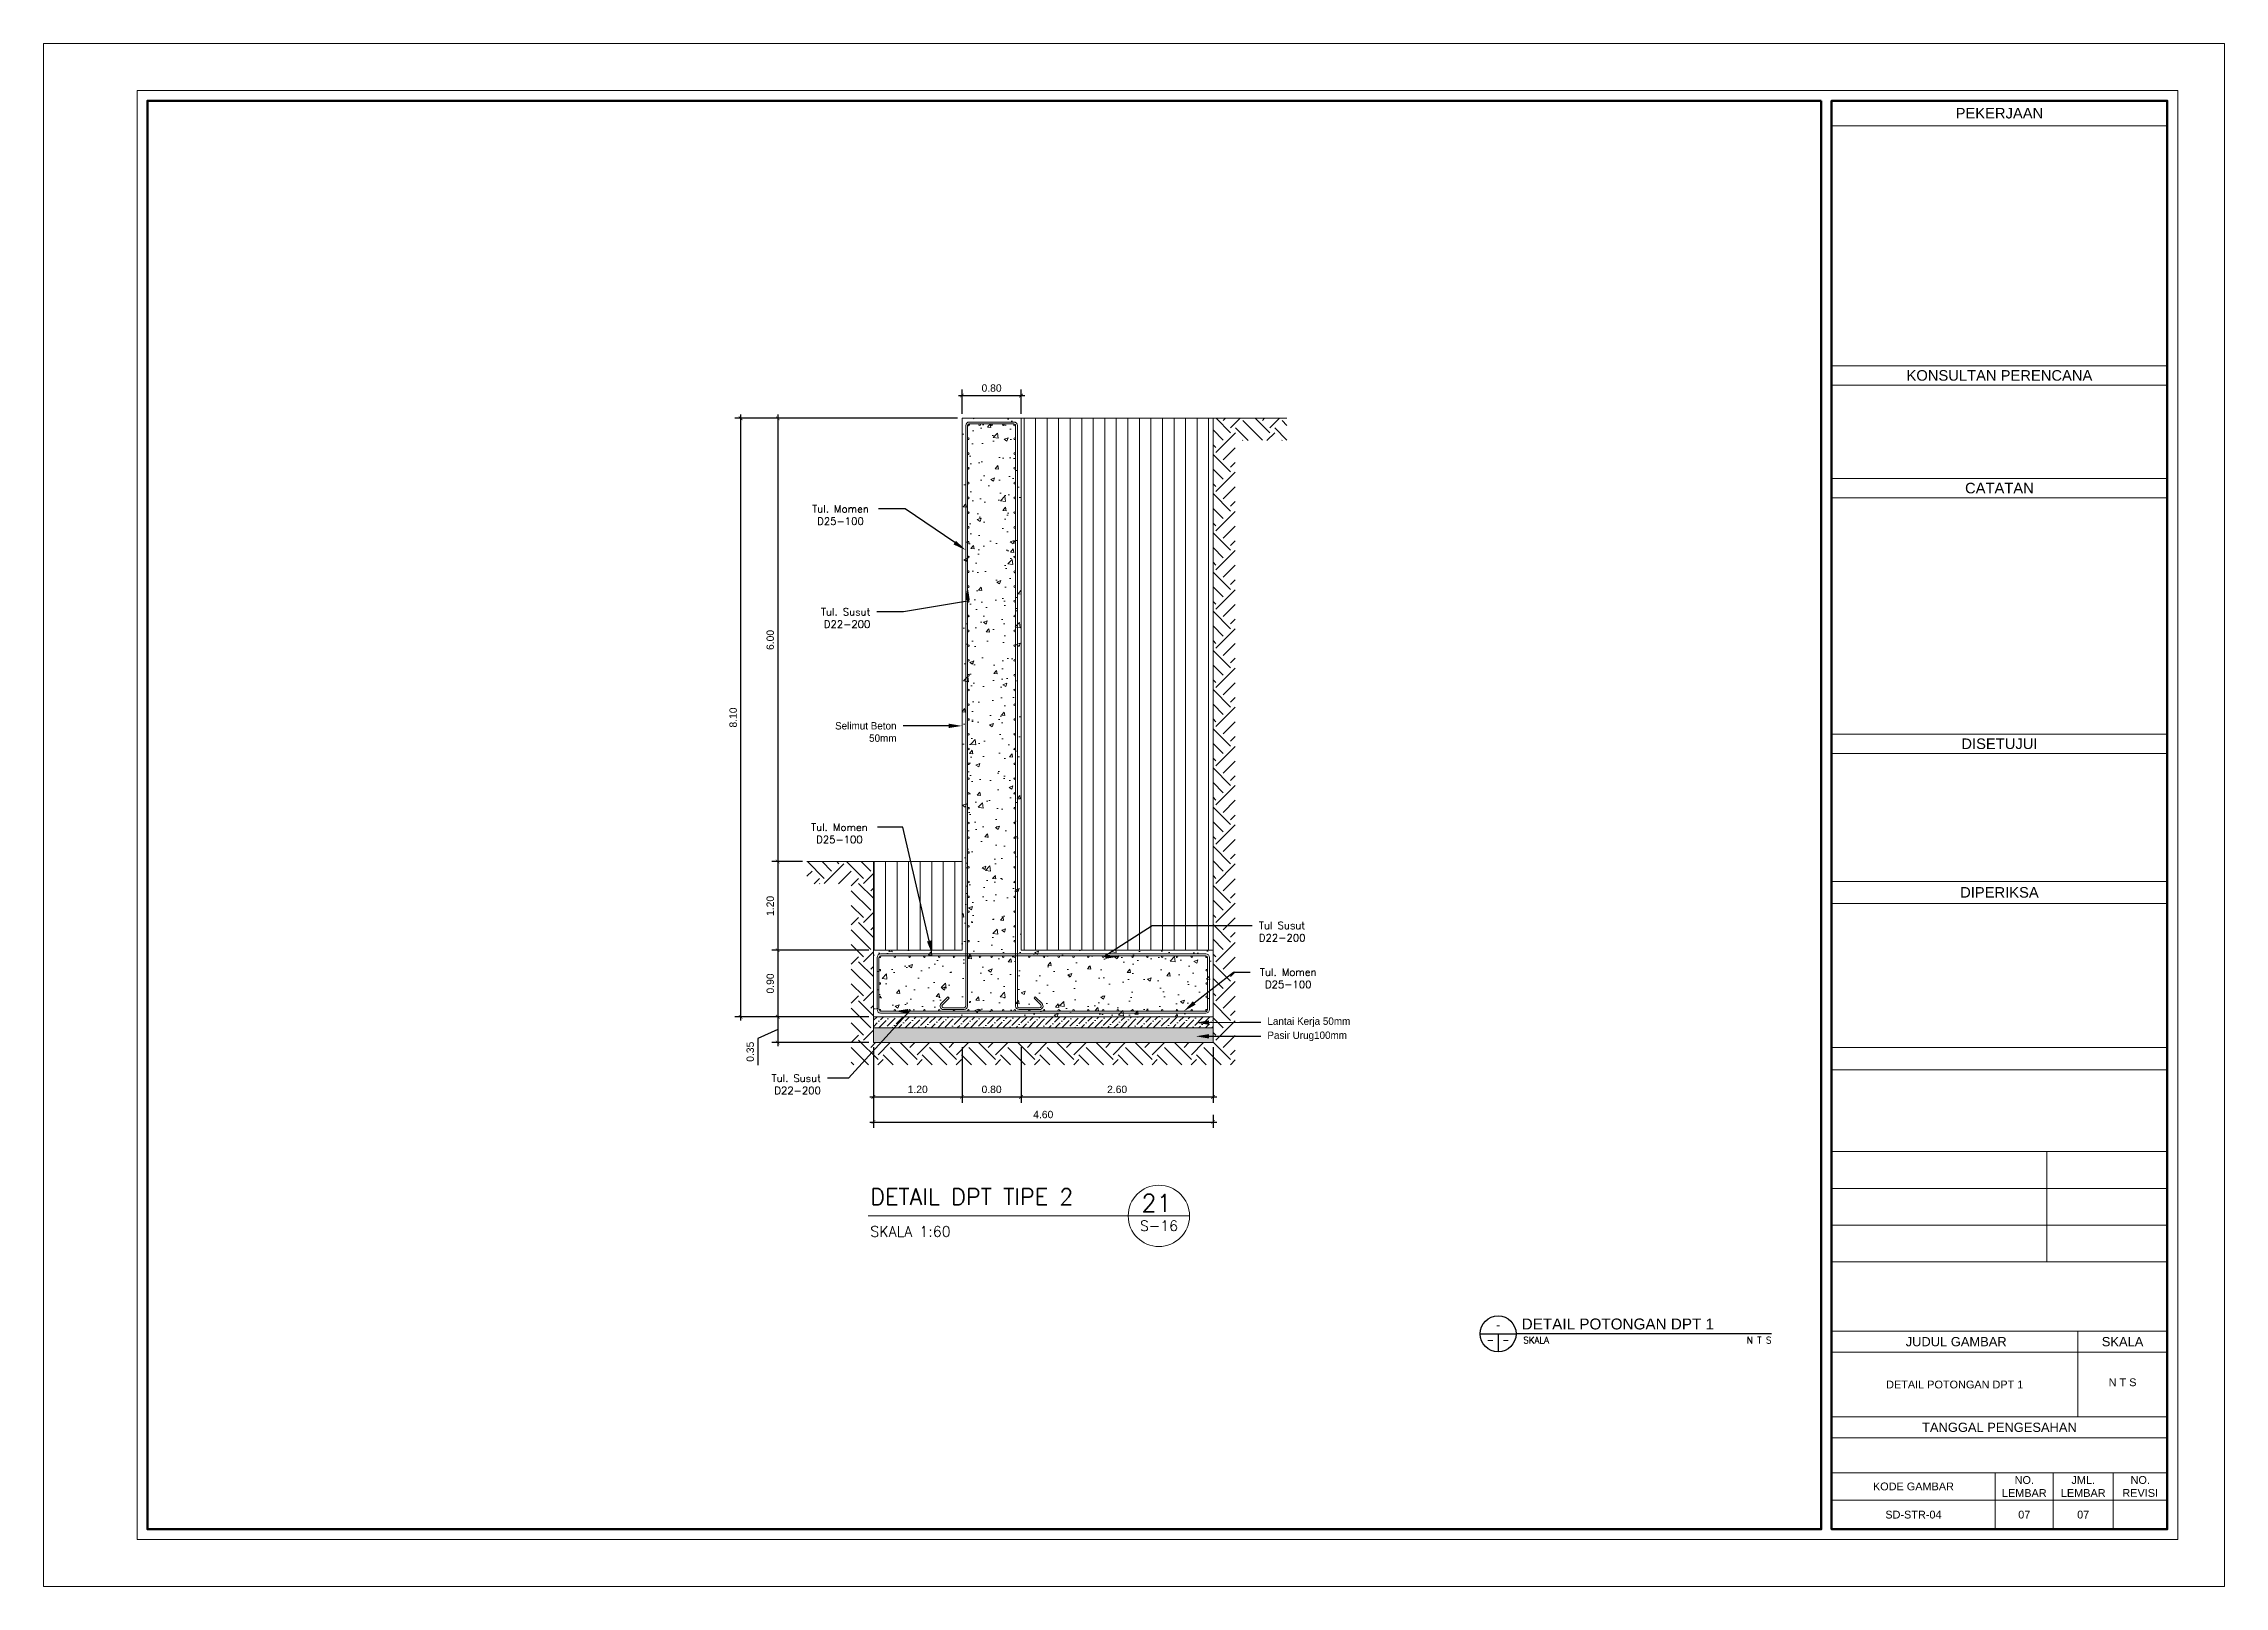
# Model space of a CAD drawing. Header units: metres. Extents: x 82 to 301, y 10 to 179.
# Drawn here: x 81.99 to 111.52, y 10.18 to 31.06 of the extents above.
import ezdxf
from ezdxf import colors
from ezdxf.entities.mleader import LeaderData, LeaderLine
from ezdxf.enums import TextEntityAlignment as Align
from ezdxf.math import Vec2, Vec3

# ---------------------------------------------------------------- set-up
doc = ezdxf.new("R2010")
doc.units = ezdxf.units.M
doc.header["$MEASUREMENT"] = 0
for name, color, linetype, lineweight in [('A-STRT-Cstruktur', 4, 'Continuous', 15), ('DPT', 30, 'Continuous', 0), ('GALIAN TIMBUNAN', 6, 'Continuous', 0), ('NOTASI', 7, 'Continuous', 0)]:
    doc.layers.add(name, color=color, linetype=linetype, lineweight=lineweight)
for name, color, linetype in [('KOP', 7, 'Continuous'), ('LANTAI KERJA', 3, 'Continuous'), ('TULANGAN', 2, 'Continuous')]:
    doc.layers.add(name, color=color, linetype=linetype)
doc.styles.add('DIM', font='simplex.shx', dxfattribs={"height": 0.175})
doc.styles.add('JUDUL', font='arial.ttf', dxfattribs={"height": 300})
doc.styles.add('NOTASI DPT 1', font='GOTHIC.TTF')
doc.styles.add('NOTASI EMBUNG 1', font='romans.shx')
doc.styles.add('ROMANS', font='ROMANS.shx', dxfattribs={"height": 0.22})
doc.styles.add('SIM', font='SIMPLEX.shx', dxfattribs={"height": 0.175})
doc.styles.get("Standard").update_dxf_attribs({"font": 'arial.ttf'})
doc.dimstyles.new('DIMENSI DPT BETON', dxfattribs={"dimtxt": 0.1, "dimasz": 0.05, "dimexe": 0.08, "dimexo": 0.0625, "dimgap": 0.05, "dimtad": 1, "dimzin": 0, "dimdsep": 46, "dimtxsty": 'Standard', "dimblk": 'ARCHTICK', "dimcen": 0.09, "dimdle": 0.05, "dimadec": 0, "dimazin": 0, "dimtfac": 1, "dimtofl": 0, "dimtmove": 0, "dimatfit": 3, "dimfxl": 1, "dimtolj": 1, "dimtzin": 0, "dimarcsym": 0})
pattern_1 = [(90, (-162.85693, -29.29328), (-0.15625, 0), [])]

# ---------------------------------------------------------------- blocks, each defined once
blk = doc.blocks.new('_ArchTick')
at = {"color": 0, "linetype": 'ByBlock', "const_width": 0.15}
blk.add_lwpolyline([(-0.5, -0.5), (0.5, 0.5)], dxfattribs=at)
blk = doc.blocks.new('*D9')
at = {"color": 0, "lineweight": -2, "transparency": 16777216}
for p, q in [((94.367, 25.991), (91.853, 25.991)), ((91.933, 26.041), (91.933, 19.941)), ((92.267, 19.991), (91.853, 19.991))]:
    blk.add_line(p, q, dxfattribs=at)
at = {"layer": 'Defpoints', "color": 0, "transparency": 16777216}
for p in [(94.429, 25.991), (91.933, 19.991), (92.329, 19.991)]:
    blk.add_point(p, dxfattribs=at)
at = {"color": 0, "lineweight": -2, "transparency": 16777216, "xscale": 0.05, "yscale": 0.05, "zscale": 0.05}
for p, rotation in [((91.933, 25.991), 90), ((91.933, 19.991), 270)]:
    blk.add_blockref('_ArchTick', p, dxfattribs=dict(at, rotation=rotation))
at = {"color": 0, "lineweight": 9, "transparency": 16777216, "insert": (91.832, 22.991), "char_height": 0.1, "attachment_point": 5, "rotation": 90}
blk.add_mtext('\\A1;6.00', dxfattribs=at)
blk = doc.blocks.new('*D10')
at = {"color": 0, "lineweight": -2, "transparency": 16777216}
for p, q in [((92.267, 19.991), (91.853, 19.991)), ((91.933, 20.041), (91.933, 18.741)), ((93.167, 18.791), (91.853, 18.791))]:
    blk.add_line(p, q, dxfattribs=at)
at = {"layer": 'Defpoints', "color": 0, "transparency": 16777216}
for p in [(92.329, 19.991), (91.933, 18.791), (93.229, 18.791)]:
    blk.add_point(p, dxfattribs=at)
at = {"color": 0, "lineweight": -2, "transparency": 16777216, "xscale": 0.05, "yscale": 0.05, "zscale": 0.05}
for p, rotation in [((91.933, 19.991), 90), ((91.933, 18.791), 270)]:
    blk.add_blockref('_ArchTick', p, dxfattribs=dict(at, rotation=rotation))
at = {"color": 0, "lineweight": 9, "transparency": 16777216, "insert": (91.832, 19.391), "char_height": 0.1, "attachment_point": 5, "rotation": 90}
blk.add_mtext('\\A1;1.20', dxfattribs=at)
blk = doc.blocks.new('*D11')
at = {"color": 0, "lineweight": -2, "transparency": 16777216}
for p, q in [((93.167, 18.791), (91.853, 18.791)), ((91.933, 18.841), (91.933, 17.841)), ((93.167, 17.891), (91.853, 17.891))]:
    blk.add_line(p, q, dxfattribs=at)
at = {"layer": 'Defpoints', "color": 0, "transparency": 16777216}
for p in [(93.229, 18.791), (91.933, 17.891), (93.229, 17.891)]:
    blk.add_point(p, dxfattribs=at)
at = {"color": 0, "lineweight": -2, "transparency": 16777216, "xscale": 0.05, "yscale": 0.05, "zscale": 0.05}
for p, rotation in [((91.933, 18.791), 90), ((91.933, 17.891), 270)]:
    blk.add_blockref('_ArchTick', p, dxfattribs=dict(at, rotation=rotation))
at = {"color": 0, "lineweight": 9, "transparency": 16777216, "insert": (91.832, 18.341), "char_height": 0.1, "attachment_point": 5, "rotation": 90}
blk.add_mtext('\\A1;0.90', dxfattribs=at)
blk = doc.blocks.new('*D12')
at = {"color": 0, "lineweight": -2, "transparency": 16777216}
for p, q in [((93.167, 17.891), (91.853, 17.891)), ((91.933, 17.941), (91.933, 17.491)), ((91.933, 17.716), (91.662, 17.597)), ((91.662, 17.597), (91.662, 17.237)), ((93.167, 17.541), (91.853, 17.541))]:
    blk.add_line(p, q, dxfattribs=at)
at = {"layer": 'Defpoints', "color": 0, "transparency": 16777216}
for p in [(93.229, 17.891), (91.933, 17.541), (93.229, 17.541)]:
    blk.add_point(p, dxfattribs=at)
at = {"color": 0, "lineweight": -2, "transparency": 16777216, "xscale": 0.05, "yscale": 0.05, "zscale": 0.05}
for p, rotation in [((91.933, 17.891), 90), ((91.933, 17.541), 270)]:
    blk.add_blockref('_ArchTick', p, dxfattribs=dict(at, rotation=rotation))
at = {"color": 0, "lineweight": 9, "transparency": 16777216, "insert": (91.561, 17.417), "char_height": 0.1, "attachment_point": 5, "rotation": 90}
blk.add_mtext('\\A1;0.35', dxfattribs=at)
blk = doc.blocks.new('*D3')
at = {"color": 0, "lineweight": -2, "transparency": 16777216}
for p, q in [((91.87, 25.991), (91.351, 25.991)), ((91.431, 26.041), (91.431, 17.841)), ((91.87, 17.891), (91.351, 17.891))]:
    blk.add_line(p, q, dxfattribs=at)
at = {"layer": 'Defpoints', "color": 0, "transparency": 16777216}
for p in [(91.933, 25.991), (91.431, 17.891), (91.933, 17.891)]:
    blk.add_point(p, dxfattribs=at)
at = {"color": 0, "lineweight": -2, "transparency": 16777216, "xscale": 0.05, "yscale": 0.05, "zscale": 0.05}
for p, rotation in [((91.431, 25.991), 90), ((91.431, 17.891), 270)]:
    blk.add_blockref('_ArchTick', p, dxfattribs=dict(at, rotation=rotation))
at = {"color": 0, "lineweight": 9, "transparency": 16777216, "insert": (91.33, 21.941), "char_height": 0.1, "attachment_point": 5, "rotation": 90}
blk.add_mtext('\\A1;8.10', dxfattribs=at)
blk = doc.blocks.new('*D4')
at = {"color": 0, "lineweight": -2, "transparency": 16777216}
for p, q in [((93.229, 17.478), (93.229, 16.726)), ((94.429, 17.478), (94.429, 16.726)), ((93.179, 16.806), (94.479, 16.806))]:
    blk.add_line(p, q, dxfattribs=at)
at = {"layer": 'Defpoints', "color": 0, "transparency": 16777216}
for p in [(93.229, 17.541), (94.429, 17.541), (94.429, 16.806)]:
    blk.add_point(p, dxfattribs=at)
at = {"color": 0, "lineweight": -2, "transparency": 16777216, "xscale": 0.05, "yscale": 0.05, "zscale": 0.05, "rotation": 180}
blk.add_blockref('_ArchTick', (93.229, 16.806), dxfattribs=at)
at = {"color": 0, "lineweight": -2, "transparency": 16777216, "xscale": 0.05, "yscale": 0.05, "zscale": 0.05}
blk.add_blockref('_ArchTick', (94.429, 16.806), dxfattribs=at)
at = {"color": 0, "lineweight": 9, "transparency": 16777216, "insert": (93.829, 16.907), "char_height": 0.1, "attachment_point": 5}
blk.add_mtext('\\A1;1.20', dxfattribs=at)
blk = doc.blocks.new('*D5')
at = {"color": 0, "lineweight": -2, "transparency": 16777216}
for p, q in [((94.429, 17.478), (94.429, 16.726)), ((95.229, 17.478), (95.229, 16.726)), ((94.379, 16.806), (95.279, 16.806))]:
    blk.add_line(p, q, dxfattribs=at)
at = {"layer": 'Defpoints', "color": 0, "transparency": 16777216}
for p in [(94.429, 17.541), (95.229, 17.541), (95.229, 16.806)]:
    blk.add_point(p, dxfattribs=at)
at = {"color": 0, "lineweight": -2, "transparency": 16777216, "xscale": 0.05, "yscale": 0.05, "zscale": 0.05, "rotation": 180}
blk.add_blockref('_ArchTick', (94.429, 16.806), dxfattribs=at)
at = {"color": 0, "lineweight": -2, "transparency": 16777216, "xscale": 0.05, "yscale": 0.05, "zscale": 0.05}
blk.add_blockref('_ArchTick', (95.229, 16.806), dxfattribs=at)
at = {"color": 0, "lineweight": 9, "transparency": 16777216, "insert": (94.829, 16.907), "char_height": 0.1, "attachment_point": 5}
blk.add_mtext('\\A1;0.80', dxfattribs=at)
blk = doc.blocks.new('*D6')
at = {"color": 0, "lineweight": -2, "transparency": 16777216}
for p, q in [((95.229, 17.478), (95.229, 16.726)), ((97.829, 17.478), (97.829, 16.726)), ((95.179, 16.806), (97.879, 16.806))]:
    blk.add_line(p, q, dxfattribs=at)
at = {"layer": 'Defpoints', "color": 0, "transparency": 16777216}
for p in [(95.229, 17.541), (97.829, 17.541), (97.829, 16.806)]:
    blk.add_point(p, dxfattribs=at)
at = {"color": 0, "lineweight": -2, "transparency": 16777216, "xscale": 0.05, "yscale": 0.05, "zscale": 0.05, "rotation": 180}
blk.add_blockref('_ArchTick', (95.229, 16.806), dxfattribs=at)
at = {"color": 0, "lineweight": -2, "transparency": 16777216, "xscale": 0.05, "yscale": 0.05, "zscale": 0.05}
blk.add_blockref('_ArchTick', (97.829, 16.806), dxfattribs=at)
at = {"color": 0, "lineweight": 9, "transparency": 16777216, "insert": (96.529, 16.907), "char_height": 0.1, "attachment_point": 5}
blk.add_mtext('\\A1;2.60', dxfattribs=at)
blk = doc.blocks.new('*D7')
at = {"color": 0, "lineweight": -2, "transparency": 16777216}
for p, q in [((93.229, 16.743), (93.229, 16.386)), ((97.829, 16.564), (97.829, 16.386)), ((93.179, 16.466), (97.879, 16.466))]:
    blk.add_line(p, q, dxfattribs=at)
at = {"layer": 'Defpoints', "color": 0, "transparency": 16777216}
for p in [(93.229, 16.806), (97.829, 16.627), (97.829, 16.466)]:
    blk.add_point(p, dxfattribs=at)
at = {"color": 0, "lineweight": -2, "transparency": 16777216, "xscale": 0.05, "yscale": 0.05, "zscale": 0.05, "rotation": 180}
blk.add_blockref('_ArchTick', (93.229, 16.466), dxfattribs=at)
at = {"color": 0, "lineweight": -2, "transparency": 16777216, "xscale": 0.05, "yscale": 0.05, "zscale": 0.05}
blk.add_blockref('_ArchTick', (97.829, 16.466), dxfattribs=at)
at = {"color": 0, "lineweight": 9, "transparency": 16777216, "insert": (95.529, 16.567), "char_height": 0.1, "attachment_point": 5}
blk.add_mtext('\\A1;4.60', dxfattribs=at)
blk = doc.blocks.new('*D8')
at = {"color": 0, "lineweight": -2, "transparency": 16777216}
for p, q in [((94.379, 26.299), (95.279, 26.299)), ((94.429, 26.053), (94.429, 26.379)), ((95.229, 26.053), (95.229, 26.379))]:
    blk.add_line(p, q, dxfattribs=at)
at = {"layer": 'Defpoints', "color": 0, "transparency": 16777216}
for p in [(95.229, 26.299), (94.429, 25.991), (95.229, 25.991)]:
    blk.add_point(p, dxfattribs=at)
at = {"color": 0, "lineweight": -2, "transparency": 16777216, "xscale": 0.05, "yscale": 0.05, "zscale": 0.05, "rotation": 180}
blk.add_blockref('_ArchTick', (94.429, 26.299), dxfattribs=at)
at = {"color": 0, "lineweight": -2, "transparency": 16777216, "xscale": 0.05, "yscale": 0.05, "zscale": 0.05}
blk.add_blockref('_ArchTick', (95.229, 26.299), dxfattribs=at)
at = {"color": 0, "lineweight": 9, "transparency": 16777216, "insert": (94.829, 26.4), "char_height": 0.1, "attachment_point": 5}
blk.add_mtext('\\A1;0.80', dxfattribs=at)
blk = doc.blocks.new('SIM-JUDUL')
for p, q in [((0, 0), (0.987, 0)), ((0.493, 0), (0.493, -0.493)), ((8, 0), (0.987, 0))]:
    blk.add_line(p, q)
blk.add_circle((0.493, 0), 0.493)
at = {"ltscale": 0.7, "style": 'SIM'}
blk.add_text('SKALA', height=0.175, dxfattribs=at).set_placement((1.185, -0.174), align=Align.MIDDLE_LEFT)
at = {"style": 'JUDUL'}
for tag, p in [('JUDUL1', (1.14, 0.578)), ('JUDUL2', (1.14, 0.121))]:
    blk.add_attdef(tag, p, '', height=0.3, dxfattribs=at)
at = {"ltscale": 0.75}
for tag, height, style, p in [('GBR', 0.25, 'JUDUL', (0.493, 0.247)), ('L1', 0.175, 'DIM', (0.28, -0.174)), ('L2', 0.175, 'DIM', (0.707, -0.174))]:
    blk.add_attdef(tag, text='', height=height, dxfattribs=dict(at, style=style)).set_placement(p, align=Align.MIDDLE)
at = {"style": 'DIM'}
blk.add_attdef('SKL', text='', height=0.175, dxfattribs=at).set_placement((8, -0.174), align=Align.MIDDLE_RIGHT)
blk = doc.blocks.new('KOPSTR')
at = {"color": 7, "lineweight": 20, "ltscale": 2}
for p, q in [((1045959, 626693), (1055102, 626693)), ((1045959, 626012), (1055102, 626012)), ((1045959, 619478), (1055102, 619478)), ((1045959, 618948), (1055102, 618948)), ((1045959, 616409), (1055102, 616409)), ((1045959, 615880), (1055102, 615880)), ((1045959, 609448), (1055102, 609448)), ((1045959, 608919), (1055102, 608919)), ((1045959, 605438), (1055102, 605438)), ((1045959, 604838), (1055102, 604838)), ((1045959, 600915), (1055102, 600915)), ((1045959, 600306), (1055102, 600306)), ((1045959, 595081), (1055102, 595081)), ((1045959, 593190), (1055102, 593190)), ((1045959, 592620), (1055102, 592620)), ((1045959, 590856), (1055102, 590856))]:
    blk.add_line(p, q, dxfattribs=at)
at = {"color": 7}
for p, q in [((1051819, 598081), (1051819, 595081)), ((1052667, 593190), (1052667, 590856)), ((1051998, 589333), (1051998, 587800)), ((1053628, 589333), (1053628, 587800)), ((1045959, 588593), (1055102, 588593))]:
    blk.add_line(p, q, dxfattribs=at)
at = {"color": 7, "ltscale": 2}
for p, q in [((1045959, 590291), (1055102, 590291)), ((1045959, 589333), (1055102, 589333))]:
    blk.add_line(p, q, dxfattribs=at)
at = {"color": 8}
blk.add_lwpolyline([(997258, 628249), (997258, 586244), (1056658, 586244), (1056658, 628249)], close=True, dxfattribs=at)
at = {"lineweight": 13}
blk.add_lwpolyline([(1055385, 626976), (1055385, 587517), (999803, 587517), (999803, 626976)], close=True, dxfattribs=at)
at = {"color": 1, "lineweight": 53, "ltscale": 0.05}
blk.add_lwpolyline([(1045676, 626693), (1045676, 587800), (1000086, 587800), (1000086, 626693)], close=True, dxfattribs=at)
blk.add_lwpolyline([(1055102, 587800), (1055102, 626693), (1055102, 587800), (1045959, 587800), (1045959, 626693), (1055102, 626693)], dxfattribs=at)
at = {"color": 7, "lineweight": 20, "ltscale": 2}
for points in [[(1045959, 598081), (1055102, 598081)], [(1045959, 597081), (1055102, 597081)], [(1045959, 596081), (1055102, 596081)], [(1045959, 595081), (1055102, 595081)]]:
    blk.add_lwpolyline(points, close=True, dxfattribs=at)
at = {"color": 7}
blk.add_lwpolyline([(1050417, 589333), (1050417, 587800), (1050417, 589159)], dxfattribs=at)
at = {"lineweight": 15, "attachment_point": 5, "style": 'ROMANS'}
for s, insert, char_height, width in [('{\\fArial|b0|i0|c0|p34;PEKERJAAN}', (1050530, 626352), 287.25, 9143.07), ('{\\fArial|b0|i0|c0|p34;KONSULTAN PERENCANA}', (1050530, 619213), 287.25, 9143.07), ('{\\fArial|b0|i0|c0|p34;CATATAN}', (1050530, 616145), 287.25, 9143.07), ('{\\fArial|b0|i0|c0|p34;DISETUJUI}', (1050530, 609184), 287.25, 9143.07), ('{\\fArial|b0|i0|c0|p34;DIPERIKSA}', (1050530, 605138), 287.25, 9143.07), ('{\\fArial|b0|i0|c0|p34;JUDUL GAMBAR}', (1049352, 592905), 251.35, 6628.69), ('{\\fArial|b0|i0|c0|p34;SKALA}', (1053884, 592905), 251.35, 2435.22), ('{\\fArial|b0|i0|c0|p34;TANGGAL PENGESAHAN}', (1050530, 590573), 251.35, 9143.07), ('{\\fArial|b0|i0|c0|p34;NO. LEMBAR}', (1051207, 588963), 212.14, 1580.53), ('{\\fArial|b0|i0|c0|p34;NO. REVISI}', (1054365, 588963), 212.14, 1473.82), ('{\\fArial|b0|i0|c0|p34;KODE GAMBAR}', (1048188, 588963), 212.14, 4458.17), ('{\\fArial|b0|i0|c0|p34;JML. LEMBAR}', (1052813, 588963), 212.14, 1630.54)]:
    blk.add_mtext(s, dxfattribs=dict(at, insert=insert, char_height=char_height, width=width))

msp = doc.modelspace()

# ---------------------------------------------------------------- hatches: boundary and pattern name
at = {"lineweight": 9}
h = msp.add_hatch(dxfattribs=at)
h.set_pattern_fill('EARTH', color=1, scale=1.5, angle=45)
h.set_pattern_definition([(45, (-162.85693, -29.2933), (0, 0.5303301), [0.375, -0.375]), (45, (-162.95637, -29.19384), (0, 0.5303301), [0.375, -0.375]), (45, (-163.0558, -29.0944), (0, 0.5303301), [0.375, -0.375]), (135, (-163.0558, -29.0281), (-0.5303301, 6e-17), [0.375, -0.375]), (135, (-162.95637, -28.92868), (-0.5303301, 6e-17), [0.375, -0.375]), (135, (-162.85693, -28.82924), (-0.5303301, 6e-17), [0.375, -0.375])])
h.paths.add_polyline_path([(92.329, 19.691), (92.929, 19.691), (92.929, 17.241), (98.129, 17.241), (98.129, 25.691), (98.829, 25.691), (98.829, 25.991), (97.829, 25.991), (97.829, 18.791), (97.829, 17.891), (97.829, 17.541), (93.229, 17.541), (93.229, 17.891), (93.229, 18.791), (93.229, 19.991), (92.329, 19.991)])
at = {"layer": 'DPT', "lineweight": 9}
h = msp.add_hatch(dxfattribs=at)
h.set_pattern_fill('AR-CONC', color=256, scale=0.075)
h.set_pattern_definition([(50, (-162.85693, -29.2933), (0.53794514, -0.0470641), [0.05625, -0.61875]), (355, (-162.85693, -29.2933), (-0.1040635, 0.5641441), [0.045, -0.495]), (100.45144, (-162.8121, -29.2972), (0.4338816, 0.51708), [0.0478051, -0.5258566]), (46.1842, (-162.8569, -29.1433), (0.800431, -0.1241395), [0.084375, -0.928125]), (96.63564, (-162.7902, -29.1536), (0.7009965, 0.730589), [0.0717078, -0.7887853]), (351.18416, (-162.8569, -29.1433), (0.7009965, 0.730589), [0.0675, -0.7425]), (21, (-162.78193, -29.1808), (0.4476803, -0.3019642), [0.05625, -0.61875]), (326, (-162.78193, -29.1808), (0.1824865, 0.5438625), [0.045, -0.495]), (71.45144, (-162.7446, -29.20595), (0.6301668, 0.2418984), [0.0478051, -0.5258566]), (37.5, (-162.85693, -29.29328), (0.00911989, 0.24967039), [0, -0.489, 0, -0.5025, 0, -0.496875]), (7.5, (-162.85693, -29.29328), (0.19730215, 0.29580878), [0, -0.2865, 0, -0.47775, 0, -0.189375]), (327.5, (-163.02418, -29.29328), (0.40036683, -0.01691615), [0, -0.1875, 0, -0.585, 0, -0.77625]), (317.5, (-163.09918, -29.29328), (0.43738963, 0.07507874), [0, -0.24375, 0, -0.3885, 0, -0.55125])])
h.paths.add_polyline_path([(97.829, 17.891), (97.829, 18.791), (95.229, 18.791), (95.229, 25.991), (94.429, 25.991), (94.429, 18.791), (93.229, 18.791), (93.229, 17.891)])
edge = h.paths.add_edge_path()
edge.add_arc((93.108, 14.769), 0.0125, 0, 180, ccw=False)
edge.add_arc((93.108, 14.769), 0.0125, -90, 0, ccw=False)
edge.add_line((93.108, 14.756), (93.124, 14.756))
edge.add_arc((93.114, 14.776), 0.022, 235.1941, 295.5622, ccw=False)
edge.add_arc((93.108, 14.769), 0.0125, 180, 239.093, ccw=False)
edge = h.paths.add_edge_path()
edge.add_arc((94.518, 26.301), 0.011, 0, 360)
at = {"layer": 'GALIAN TIMBUNAN', "lineweight": 9}
h = msp.add_hatch(dxfattribs=at)
h.set_pattern_fill('ANSI31', color=256, scale=1.25, angle=45)
h.set_pattern_definition(pattern_1)
h.paths.add_polyline_path([(97.829, 25.991), (95.229, 25.991), (95.229, 18.791), (97.829, 18.791)])
h = msp.add_hatch(dxfattribs=at)
h.set_pattern_fill('ANSI31', color=256, scale=1.25, angle=45)
h.set_pattern_definition(pattern_1)
h.paths.add_polyline_path([(94.429, 18.791), (94.429, 19.991), (93.229, 19.991), (93.229, 18.791)])
at = {"layer": 'LANTAI KERJA', "lineweight": 9}
h = msp.add_hatch(dxfattribs=at)
h.set_pattern_fill('ANSI36', color=256, scale=0.5)
h.set_pattern_definition([(45, (-162.85693, -29.29328), (0.03314563, 0.121533978), [0.15625, -0.03125, 0, -0.03125])])
h.paths.add_polyline_path([(97.829, 17.741), (97.829, 17.891), (93.229, 17.891), (93.229, 17.741)])
h = msp.add_hatch(dxfattribs=at)
h.set_pattern_fill('AR-SAND', color=256, scale=0.05)
h.set_pattern_definition([(37.5, (-162.85693, -29.29328), (-0.003149668, 0.096341188), [0, -0.076, 0, -0.085, 0, -0.08125]), (7.5, (-162.85693, -29.29328), (0.088488835, 0.141107303), [0, -0.041, 0, -0.0685, 0, -0.02625]), (327.5, (-162.91843, -29.29328), (0.155707093, 0.000282953), [0, -0.025, 0, -0.09, 0, -0.1175]), (317.5, (-162.91843, -29.29328), (0.15030633, 0.04388378), [0, -0.0125, 0, -0.059, 0, -0.0675])])
h.paths.add_polyline_path([(93.229, 17.741), (93.229, 17.541), (97.829, 17.541), (97.829, 17.741)])

# ---------------------------------------------------------------- linework, layer by layer
at = {"color": 5, "lineweight": 9}
for p, q in [((94.429, 25.991), (95.229, 25.991)), ((95.229, 18.791), (95.229, 25.991)), ((94.429, 18.791), (93.229, 18.791)), ((93.229, 18.791), (93.229, 17.891)), ((95.229, 18.791), (97.829, 18.791)), ((97.829, 17.891), (97.829, 18.791)), ((93.229, 17.891), (97.829, 17.891))]:
    msp.add_line(p, q, dxfattribs=at)
at = {"color": 4, "lineweight": 9}
for p, q in [((95.229, 25.991), (97.829, 25.991)), ((93.229, 19.991), (94.429, 19.991))]:
    msp.add_line(p, q, dxfattribs=at)
at = {"color": 1, "lineweight": 9}
for p, q in [((97.829, 25.991), (97.829, 18.791)), ((97.829, 25.991), (98.829, 25.991)), ((93.229, 19.991), (92.329, 19.991)), ((93.229, 18.791), (93.229, 19.991))]:
    msp.add_line(p, q, dxfattribs=at)
at = {"lineweight": 9}
for p, q in [((93.229, 17.541), (93.229, 17.891)), ((97.829, 17.891), (97.829, 17.541))]:
    msp.add_line(p, q, dxfattribs=at)
at = {"color": 2, "lineweight": 9}
for centre in [(94.515, 25.714), (95.143, 25.714), (94.515, 25.514), (95.143, 25.514), (94.515, 25.314), (94.515, 25.114), (95.143, 25.314), (95.143, 25.114), (94.515, 24.914), (95.143, 24.914), (94.515, 24.714), (94.515, 24.514), (95.143, 24.714), (95.143, 24.514), (94.515, 24.314), (95.143, 24.314), (94.515, 24.114), (94.515, 23.914), (95.143, 24.114), (95.143, 23.914), (94.515, 23.714), (95.143, 23.714), (94.515, 23.514), (95.143, 23.514), (94.515, 23.314), (94.515, 23.114), (95.143, 23.314), (95.143, 23.114), (94.516, 22.914), (95.143, 22.914), (94.516, 22.714), (94.516, 22.514), (95.143, 22.714), (95.143, 22.514), (94.516, 22.314), (95.143, 22.314), (94.516, 22.114), (94.516, 21.914), (95.143, 22.114), (95.143, 21.914), (94.516, 21.714), (95.142, 21.714), (94.516, 21.514), (95.142, 21.514), (95.142, 21.314), (95.142, 21.114), (95.142, 20.914), (93.519, 17.977), (93.719, 17.977), (93.919, 17.977)]:
    msp.add_circle(centre, 0.011, dxfattribs=at)
at = {"color": 30, "lineweight": 9, "true_color": 0xf8991e}
msp.add_arc((93.326, 17.988), 0.047, 180, 270, dxfattribs=at)
at = {"layer": 'DPT', "lineweight": 9}
msp.add_line((94.429, 25.991), (94.429, 18.791), dxfattribs=at)
at = {"layer": 'LANTAI KERJA', "lineweight": 9}
for p, q in [((93.229, 17.741), (97.829, 17.741)), ((93.229, 17.541), (97.829, 17.541))]:
    msp.add_line(p, q, dxfattribs=at)
at = {"layer": 'NOTASI', "lineweight": 9}
msp.add_line((93.16, 15.195), (97.508, 15.195), dxfattribs=at)
msp.add_circle((97.094, 15.195), 0.415, dxfattribs=at)
at = {"layer": 'TULANGAN', "lineweight": 9}
for p, q in [((94.479, 25.894), (94.479, 18.035)), ((94.504, 25.894), (94.504, 18.035)), ((94.526, 25.941), (95.132, 25.941)), ((94.526, 25.916), (95.132, 25.916)), ((95.154, 25.894), (95.154, 18.035)), ((95.179, 25.894), (95.179, 18.035)), ((93.279, 18.694), (93.279, 17.988)), ((93.304, 18.694), (93.304, 17.988)), ((93.326, 18.741), (97.732, 18.741)), ((93.326, 18.716), (97.732, 18.716)), ((97.754, 18.694), (97.754, 17.988)), ((97.779, 18.694), (97.779, 17.988)), ((94.146, 18.068), (94.237, 18.159)), ((94.164, 18.05), (94.254, 18.141)), ((94.237, 18.159), (94.254, 18.141)), ((95.421, 18.159), (95.404, 18.141)), ((95.495, 18.05), (95.404, 18.141)), ((95.512, 18.068), (95.421, 18.159)), ((93.326, 17.966), (97.732, 17.966)), ((93.326, 17.941), (97.732, 17.941)), ((94.457, 18.013), (94.179, 18.013)), ((94.457, 17.988), (94.179, 17.988)), ((95.201, 18.013), (95.479, 18.013)), ((95.201, 17.988), (95.479, 17.988))]:
    msp.add_line(p, q, dxfattribs=at)
for centre in [(94.518, 25.901), (94.669, 25.905), (94.829, 25.905), (94.989, 25.905), (95.14, 25.901), (94.516, 21.314), (94.516, 21.114), (94.516, 20.914), (94.516, 20.714), (95.142, 20.714), (94.516, 20.514), (95.142, 20.514), (94.516, 20.314), (94.516, 20.114), (95.142, 20.314), (95.142, 20.114), (94.516, 19.914), (95.142, 19.914), (94.516, 19.714), (94.516, 19.514), (95.142, 19.714), (95.142, 19.514), (94.516, 19.314), (95.142, 19.314), (94.516, 19.114), (94.516, 18.914), (95.142, 19.114), (95.142, 18.914), (93.319, 18.702), (93.519, 18.705), (93.719, 18.705), (93.919, 18.705), (94.119, 18.705), (94.319, 18.705), (94.515, 18.705), (94.672, 18.705), (94.829, 18.705), (94.986, 18.705), (95.143, 18.705), (95.339, 18.705), (95.539, 18.705), (95.739, 18.705), (95.939, 18.705), (96.139, 18.705), (96.339, 18.705), (96.539, 18.705), (96.739, 18.705), (96.939, 18.705), (97.139, 18.705), (97.339, 18.705), (97.539, 18.705), (97.739, 18.702), (93.315, 18.521), (93.315, 18.341), (97.743, 18.521), (97.743, 18.341), (93.315, 18.16), (97.743, 18.16), (93.319, 17.979), (94.119, 17.977), (94.319, 17.977), (94.515, 17.977), (94.672, 17.977), (94.829, 17.977), (94.986, 17.977), (95.143, 17.977), (95.339, 17.977), (95.539, 17.977), (95.739, 17.977), (95.939, 17.977), (96.139, 17.977), (96.339, 17.977), (96.539, 17.977), (96.739, 17.977), (96.939, 17.977), (97.139, 17.977), (97.339, 17.977), (97.539, 17.977), (97.739, 17.979)]:
    msp.add_circle(centre, 0.011, dxfattribs=at)
for centre, radius, start, end in [((94.526, 25.894), 0.047, 90, 180), ((94.526, 25.894), 0.022, 90, 180), ((95.132, 25.894), 0.047, 0, 90), ((95.132, 25.894), 0.022, 0, 90), ((93.326, 18.694), 0.047, 90, 180), ((93.326, 18.694), 0.022, 90, 180), ((97.732, 18.694), 0.047, 0, 90), ((97.732, 18.694), 0.022, 0, 90), ((94.179, 18.035), 0.047, 135, 270), ((94.179, 18.035), 0.022, 135, 270), ((94.457, 18.035), 0.022, 270, 0), ((94.457, 18.035), 0.047, 270, 0), ((95.201, 18.035), 0.047, 180, 270), ((95.201, 18.035), 0.022, 180, 270), ((95.479, 18.035), 0.047, 270, 45), ((95.479, 18.035), 0.022, 270, 45), ((93.326, 17.988), 0.022, 180, 270), ((97.732, 17.988), 0.022, 270, 0), ((97.732, 17.988), 0.047, 270, 0)]:
    msp.add_arc(centre, radius, start, end, dxfattribs=at)

# ---------------------------------------------------------------- block references
at = {"layer": 'A-STRT-Cstruktur', "xscale": 0.0004971438300000541, "yscale": 0.0004971438300000541, "zscale": 0.0004971438300000541}
msp.add_blockref('KOPSTR', (-413.788, -281.267), dxfattribs=at)
at = {"layer": 'KOP'}
ref = msp.add_blockref('SIM-JUDUL', (101.445, 13.599, 2.48), dxfattribs=dict(at, xscale=0.4929935792473885, yscale=0.4929935792473885, zscale=0.4929935792473885))
ref.add_attrib('JUDUL2', 'DETAIL POTONGAN DPT 1', (102.007, 13.658, 2.48), dxfattribs={"layer": '0', "height": 0.1479, "style": 'JUDUL'})
ref.add_attrib('GBR', '-', dxfattribs={"layer": '0', "ltscale": 0.75, "height": 0.123, "style": 'JUDUL'}).set_placement((101.688, 13.721, 2.48), align=Align.MIDDLE)
ref.add_attrib('L1', '-', dxfattribs={"layer": '0', "ltscale": 0.75, "height": 0.0863, "style": 'DIM'}).set_placement((101.582, 13.513, 2.48), align=Align.MIDDLE)
ref.add_attrib('L2', '-', dxfattribs={"layer": '0', "ltscale": 0.75, "height": 0.0863, "style": 'DIM'}).set_placement((101.793, 13.513, 2.48), align=Align.MIDDLE)
ref.add_attrib('SKL', 'N T S', dxfattribs={"layer": '0', "height": 0.0863, "style": 'DIM'}).set_placement((105.389, 13.513, 2.48), align=Align.MIDDLE_RIGHT)

# ---------------------------------------------------------------- texts
at = {"color": 7, "lineweight": 9, "char_height": 0.10547, "attachment_point": 5, "style": 'ROMANS'}
for s, insert, width in [('{\\fArial|b0|i0|c0|p34;N T S}', (110.144, 12.942), 1.21065), ('{\\fArial|b0|i0|c0|p34;DETAIL POTONGAN DPT 1}', (107.871, 12.912), 3.33477), ('{\\fArial|b0|i0|c0|p34;SD-STR-04}', (107.312, 11.151), 2.21635), ('{\\fArial|b0|i0|c0|p34;07}', (108.813, 11.151), 0.78575), ('{\\fArial|b0|i0|c0|p34;07}', (109.611, 11.151), 0.81061)]:
    msp.add_mtext(s, dxfattribs=dict(at, insert=insert, width=width))
at = {"layer": 'NOTASI', "color": 0, "lineweight": 9, "insert": (93.187, 15.565), "char_height": 0.22202, "attachment_point": 1, "style": 'NOTASI EMBUNG 1'}
msp.add_mtext_dynamic_manual_height_columns('DETAIL DPT TIPE 2', width=3.31055, gutter_width=1.11, heights=[0], dxfattribs=at)
at = {"layer": 'NOTASI', "lineweight": 9, "attachment_point": 3, "style": 'NOTASI EMBUNG 1'}
for s, width, gutter_width, insert, char_height in [('\\pxqc;{\\C2;21}', 0.24054, 1.203, (97.184, 15.489), 0.24054), ('\\pxqc;{\\C2;S-16}', 0.13949, 0.697, (97.166, 15.131), 0.13949)]:
    msp.add_mtext_dynamic_manual_height_columns(s, width=width, gutter_width=gutter_width, heights=[0], dxfattribs=dict(at, insert=insert, char_height=char_height))
at = {"layer": 'NOTASI', "color": 0, "lineweight": 9, "insert": (93.187, 15.054), "char_height": 0.14096, "width": 2.11561, "attachment_point": 1, "style": 'NOTASI EMBUNG 1'}
msp.add_mtext('\\pxql;SKALA 1:60', dxfattribs=at)

# ---------------------------------------------------------------- dimensions: what is measured, and where the dimension line sits
at = {"lineweight": 9}
for base, p1, p2, picture, middle in [((95.229, 26.299), (94.429, 25.991), (95.229, 25.991), '*D8', (94.829, 26.4)), ((94.429, 16.806), (93.229, 17.541), (94.429, 17.541), '*D4', (93.829, 16.907)), ((97.829, 16.466), (93.229, 16.806), (97.829, 16.627), '*D7', (95.529, 16.567))]:
    dim = msp.add_linear_dim(base=base, p1=p1, p2=p2, dimstyle='DIMENSI DPT BETON', dxfattribs=at)
    dim.commit()
    dim.dimension.update_dxf_attribs({"geometry": picture, "text_midpoint": middle})
for base, p1, p2, picture, middle in [((91.431, 17.891), (91.933, 25.991), (91.933, 17.891), '*D3', (91.33, 21.941)), ((91.933, 19.991), (94.429, 25.991), (92.329, 19.991), '*D9', (91.832, 22.991))]:
    dim = msp.add_linear_dim(base=base, p1=p1, p2=p2, angle=90, dimstyle='DIMENSI DPT BETON', dxfattribs=at)
    dim.commit()
    dim.dimension.update_dxf_attribs({"geometry": picture, "text_midpoint": middle})
for base, p1, p2, picture, middle in [((91.933, 18.791), (92.329, 19.991), (93.229, 18.791), '*D10', (91.832, 19.391)), ((91.933, 17.891), (93.229, 18.791), (93.229, 17.891), '*D11', (91.832, 18.341))]:
    dim = msp.add_linear_dim(base=base, p1=p1, p2=p2, angle=90, dimstyle='DIMENSI DPT BETON', override={"dimtmove": 1}, dxfattribs=at)
    dim.commit()
    dim.dimension.update_dxf_attribs({"geometry": picture, "text_midpoint": middle})
dim = msp.add_linear_dim(base=(91.933, 17.541), p1=(93.229, 17.891), p2=(93.229, 17.541), angle=90, dimstyle='DIMENSI DPT BETON', override={"dimtmove": 1}, dxfattribs=at)
dim.commit()
dim.dimension.update_dxf_attribs({"geometry": '*D12', "text_midpoint": (91.662, 17.547), "dimtype": 160})
for base, p1, p2, picture, middle in [((95.229, 16.806), (94.429, 17.541), (95.229, 17.541), '*D5', (94.829, 16.907)), ((97.829, 16.806), (95.229, 17.541), (97.829, 17.541), '*D6', (96.529, 16.907))]:
    dim = msp.add_linear_dim(base=base, p1=p1, p2=p2, dimstyle='DIMENSI DPT BETON', override={"dimtmove": 1}, dxfattribs=at)
    dim.commit()
    dim.dimension.update_dxf_attribs({"geometry": picture, "text_midpoint": middle})

# ---------------------------------------------------------------- leaders
ml = msp.add_multileader_mtext('Standard', dxfattribs=at)
ml.set_content('{\\Fromans|c0;Tul. Momen\\PD25-100}', color=256)
ml.set_leader_properties()
ml.build(insert=Vec2(0, 0))
ml.multileader.update_dxf_attribs({"dogleg_length": 0.36, "arrow_head_size": 0.18})
ctx = ml.context
ctx.base_point, ctx.char_height, ctx.arrow_head_size, ctx.landing_gap_size, ctx.plane_origin = Vec3(92.267, 24.765), 0.1, 0.18, 0.09, Vec3(94.479, 24.207)
ctx.text_align_type = 1
notes = []
notes.append((ctx, [(0, (1, 1, 0), (93.659, 24.765), (-1, 0), 0.36, [(0, [(94.479, 24.207)], 0, [])])]))
ctx.mtext.insert, ctx.mtext.alignment, ctx.mtext.flow_direction = Vec3(92.783, 24.815), 2, 5
ml = msp.add_multileader_mtext('Standard', dxfattribs=at)
ml.set_content('{\\Fromans|c0;Tul. Susut\\PD22-200}', color=256)
ml.set_leader_properties()
ml.build(insert=Vec2(0, 0))
ml.multileader.update_dxf_attribs({"dogleg_length": 0.36, "arrow_head_size": 0.18})
ctx = ml.context
ctx.base_point, ctx.char_height, ctx.arrow_head_size, ctx.landing_gap_size, ctx.plane_origin = Vec3(92.345, 23.37), 0.1, 0.18, 0.09, Vec3(94.504, 23.801)
ctx.text_align_type = 2
notes.append((ctx, [(0, (1, 1, 0), (93.637, 23.37), (-1, 0), 0.36, [(1, [(94.504, 23.714), (94.504, 23.514)], 0, [])])]))
ctx.mtext.insert, ctx.mtext.alignment, ctx.mtext.flow_direction = Vec3(93.187, 23.42), 3, 5
ml = msp.add_multileader_mtext('Standard', dxfattribs=at)
ml.set_content('Selimut Beton\\P50mm', color=256, style='NOTASI DPT 1')
ml.set_leader_properties()
ml.build(insert=Vec2(0, 0))
ml.multileader.update_dxf_attribs({"dogleg_length": 0.36, "arrow_head_size": 0.18})
ctx = ml.context
ctx.base_point, ctx.char_height, ctx.arrow_head_size, ctx.landing_gap_size, ctx.plane_origin = Vec3(92.553, 21.828), 0.1, 0.18, 0.09, Vec3(94.429, 21.828)
ctx.text_align_type = 2
notes.append((ctx, [(0, (1, 1, 0), (93.879, 21.828), (-1, 0), 0.247, [(0, [(94.429, 21.828)], 0, [])])]))
ctx.mtext.insert, ctx.mtext.alignment, ctx.mtext.flow_direction = Vec3(93.542, 21.879), 3, 5
ml = msp.add_multileader_mtext('Standard', dxfattribs=at)
ml.set_content('{\\Fromans|c0;Tul. Momen\\PD25-100}', color=256)
ml.set_leader_properties()
ml.build(insert=Vec2(0, 0))
ml.multileader.update_dxf_attribs({"dogleg_length": 0.36, "arrow_head_size": 0.18})
ctx = ml.context
ctx.base_point, ctx.char_height, ctx.arrow_head_size, ctx.landing_gap_size, ctx.plane_origin = Vec3(92.252, 20.456), 0.1, 0.18, 0.09, Vec3(94.023, 18.741)
ctx.text_align_type = 1
notes.append((ctx, [(0, (1, 1, 0), (93.629, 20.456), (-1, 0), 0.345, [(0, [(94.023, 18.741)], 0, [])])]))
ctx.mtext.insert, ctx.mtext.alignment, ctx.mtext.flow_direction = Vec3(92.768, 20.506), 2, 5
ml = msp.add_multileader_mtext('Standard', dxfattribs=at)
ml.set_content('{\\Fromans|c0;Tul Susut\\PD22-200}', color=256)
ml.set_leader_properties()
ml.build(insert=Vec2(0, 0))
ml.multileader.update_dxf_attribs({"dogleg_length": 0.36, "arrow_head_size": 0.18})
ctx = ml.context
ctx.base_point, ctx.char_height, ctx.arrow_head_size, ctx.landing_gap_size, ctx.plane_origin = Vec3(98.359, 19.127), 0.1, 0.18, 0.09, Vec3(96.355, 18.713)
notes.append((ctx, [(0, (1, 1, 0), (97.005, 19.127), (1, 0), 1.354, [(1, [(96.55, 18.705), (96.348, 18.705)], 0, [])])]))
ctx.mtext.insert, ctx.mtext.flow_direction = Vec3(98.449, 19.177), 5
ml = msp.add_multileader_mtext('Standard', dxfattribs=at)
ml.set_content('{\\Fromans|c0;Tul. Momen\\PD25-100}', color=256)
ml.set_leader_properties()
ml.build(insert=Vec2(0, 0))
ml.multileader.update_dxf_attribs({"dogleg_length": 0.36, "arrow_head_size": 0.18})
ctx = ml.context
ctx.base_point, ctx.char_height, ctx.arrow_head_size, ctx.landing_gap_size, ctx.plane_origin = Vec3(98.33, 18.495), 0.1, 0.18, 0.09, Vec3(97.432, 17.966)
ctx.text_align_type = 1
notes.append((ctx, [(1, (1, 1, 0), (98.106, 18.495), (1, 0), 0.225, [(0, [(97.432, 17.966)], 0, [])])]))
ctx.mtext.insert, ctx.mtext.alignment, ctx.mtext.flow_direction = Vec3(98.846, 18.545), 2, 5
ml = msp.add_multileader_mtext('Standard', dxfattribs=at)
ml.set_content('{\\Fromans|c0;Tul. Susut\\PD22-200}', color=256)
ml.set_leader_properties()
ml.build(insert=Vec2(0, 0))
ml.multileader.update_dxf_attribs({"dogleg_length": 0.36, "arrow_head_size": 0.18})
ctx = ml.context
ctx.base_point, ctx.char_height, ctx.arrow_head_size, ctx.landing_gap_size, ctx.plane_origin = Vec3(91.675, 17.058), 0.1, 0.18, 0.09, Vec3(93.718, 18.053)
ctx.text_align_type = 2
notes.append((ctx, [(0, (1, 1, 0), (92.89, 17.058), (-1, 0), 0.282, [(1, [(93.519, 17.966), (93.719, 17.966)], 0, [])])]))
ctx.mtext.insert, ctx.mtext.alignment, ctx.mtext.flow_direction = Vec3(92.518, 17.108), 3, 5
ml = msp.add_multileader_mtext('Standard', dxfattribs=at)
ml.set_content('Lantai Kerja 50mm', color=256, style='NOTASI DPT 1')
ml.set_leader_properties()
ml.build(insert=Vec2(0, 0))
ml.multileader.update_dxf_attribs({"dogleg_length": 0.36, "arrow_head_size": 0.18})
ctx = ml.context
ctx.base_point, ctx.char_height, ctx.arrow_head_size, ctx.landing_gap_size, ctx.plane_origin = Vec3(98.474, 17.817), 0.1, 0.18, 0.09, Vec3(97.593, 17.81)
notes.append((ctx, [(0, (1, 1, 0), (98.189, 17.817), (1, 0), 0.284, [(0, [(97.593, 17.81)], 0, [])])]))
ctx.mtext.insert, ctx.mtext.flow_direction = Vec3(98.564, 17.881), 5
ml = msp.add_multileader_mtext('Standard', dxfattribs=at)
ml.set_content('Pasir Urug100mm', color=256, style='NOTASI DPT 1')
ml.set_leader_properties()
ml.build(insert=Vec2(0, 0))
ml.multileader.update_dxf_attribs({"dogleg_length": 0.36, "arrow_head_size": 0.18})
ctx = ml.context
ctx.base_point, ctx.char_height, ctx.arrow_head_size, ctx.landing_gap_size, ctx.plane_origin = Vec3(98.474, 17.626), 0.1, 0.18, 0.09, Vec3(97.593, 17.626)
notes.append((ctx, [(0, (1, 1, 0), (98.196, 17.626), (1, 0), 0.278, [(0, [(97.593, 17.626)], 0, [])])]))
ctx.mtext.insert, ctx.mtext.flow_direction = Vec3(98.564, 17.691), 5
for ctx, leaders in notes:
    for number, flags, end, landing, length, lines in leaders:
        leader = LeaderData()
        leader.index, (leader.has_last_leader_line, leader.has_dogleg_vector, leader.attachment_direction) = number, flags
        leader.last_leader_point, leader.dogleg_vector, leader.dogleg_length = Vec3(end), Vec3(landing), length
        for number, points, colour, breaks in lines:
            line = LeaderLine()
            line.index, line.vertices, line.color, line.breaks = number, Vec3.list(points), colors.encode_raw_color(colour), breaks
            leader.lines.append(line)
        ctx.leaders.append(leader)

doc.saveas('drawing.dxf')
